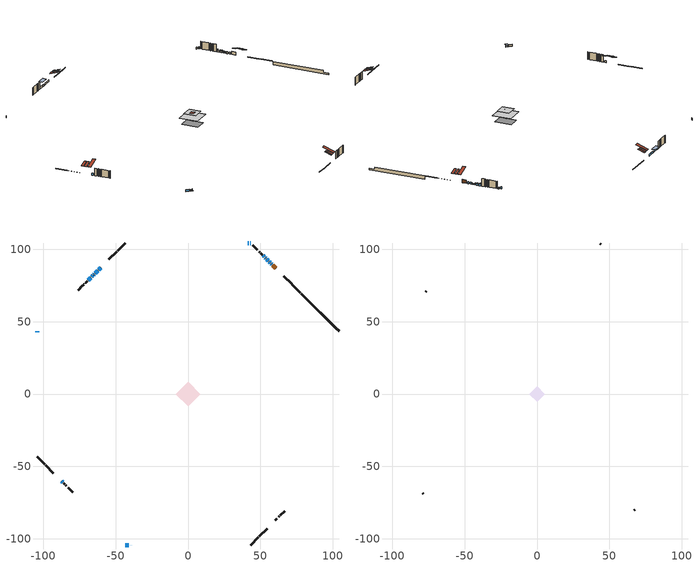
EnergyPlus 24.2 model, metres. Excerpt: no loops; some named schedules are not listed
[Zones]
conditioned space
 floor outside (Floor1 construction): -1.61,0 0,1.61 1.61,0 0,-1.61 z0.91
 floor adiabatic (AdiabaticFloorConstruction): -8.62,0 0,8.62 8.62,0 0,-8.62 z3.35
 floor foundation (Slab1 construction): -6.54,1.17 -1.17,6.54 6.54,-1.17 1.17,-6.54 z-1.25
 wall outside (RimJoist1 construction): 43.25,-104.42 48.62,-99.06 / -104.42,-43.25 -99.06,-48.62 / -43.25,104.42 -48.62,99.06 / 77.6,70.07 72.23,75.44 z0.91:1.21
 wall outside (RimJoist2 construction): 49.27,-98.4 54.64,-93.04 / -98.4,-49.27 -93.04,-54.64 / -49.27,98.4 -54.64,93.04 / 71.58,76.09 66.21,81.46 z0.91:1.21
 wall outside (AdiabaticWallConstruction 1): 60.57,87.1 58.51,89.17 z0.91:2.94
 wall outside (AdiabaticWallConstruction): -60.28,87.39 -61.85,85.82 / -62.51,85.16 -64.09,83.58 / -43.25,-104.42 -41.02,-104.42 / 57.85,89.82 57.46,90.21 / 43.25,104.42 42.95,104.42 / -65.72,81.95 -66.59,81.08 / -104.42,43.25 -104.42,42.64 / -87.39,-60.28 -86.75,-60.93 / 56.81,90.86 56.32,91.35 / -67.24,80.43 -68.94,78.73 / -39.02,-104.42 -38.98,-104.42 / 42.02,104.42 41.33,104.42 z0.91:2.13; -64.74,82.93 -65.07,82.6 z0.91:1.52; 55.67,92 54.59,93.08 z0.91:1.72; 53.93,93.74 53.28,94.39 / 52.63,95.04 51.87,95.8 z0.91:1.98; -40.1,-104.42 -39.94,-104.42 z0.9:1.17
 wall outside (Wall1 construction): 60.28,-87.39 61.27,-86.4 / -86.09,-61.58 -85.09,-62.58 / -69.6,78.07 -70.59,77.08 / 51.22,96.45 50.22,97.45 z0.91:5.79
 wall outside (Wall2 construction): 61.93,-85.74 62.14,-85.53 / -84.44,-63.23 -84.23,-63.44 / -71.25,76.42 -71.46,76.21 / 49.56,98.11 49.35,98.32 z0.91:5.79
 wall outside (Wall3 construction): 62.8,-84.87 63.01,-84.66 / -83.57,-64.1 -83.36,-64.31 / -72.12,75.55 -72.33,75.35 / 48.7,98.97 48.49,99.18 z0.91:5.79
 wall outside (Wall4 construction): 63.66,-84.01 66.74,-80.94 / -82.7,-64.97 -79.63,-68.04 / -72.98,74.69 -76.05,71.62 / 47.83,99.84 44.76,102.91 z0.91:5.79
 wall foundation (FoundationWall1 construction): 78.25,69.42,-1.25 78.25,69.42,0.91 101.8,45.87,0.91 101.8,45.87,-0.32 104.42,43.25,-0.32 104.42,43.25,-1.25
 window (WindowConstruction): -60.28,87.39 -61.85,85.82 z0.91:2.13
 window (WindowConstruction 6): -62.51,85.16 -64.09,83.58 z0.91:2.13
 window (WindowConstruction 7): -43.25,-104.42 -41.02,-104.42 z0.91:2.13
 window (WindowConstruction 8): 57.85,89.82 57.46,90.21 z0.91:2.13
 window (WindowConstruction 9): -64.74,82.93 -65.07,82.6 z0.91:1.52
 window (WindowConstruction 12): 43.25,104.42 42.95,104.42 z0.91:2.13
 window (WindowConstruction 13): -65.72,81.95 -66.59,81.08 z0.91:2.13
 window (WindowConstruction 14): -104.42,43.25 -104.42,42.64 z0.91:2.13
 window (WindowConstruction 15): -87.39,-60.28 -86.75,-60.92 z0.91:2.13
 window (WindowConstruction 16): 56.81,90.86 56.32,91.35 z0.91:2.13
 window (WindowConstruction 1): -67.24,80.43 -68.94,78.73 z0.91:2.13
 window (WindowConstruction 2): 55.67,92 54.59,93.08 z0.91:1.72
 window (WindowConstruction 3): 53.93,93.74 53.28,94.39 z0.91:1.98
 window (WindowConstruction 10): -40.09,-104.42 -39.94,-104.42 z0.91:1.16
 window (WindowConstruction 11): -39.01,-104.42 -38.98,-104.42 z0.91:2.13
 window (WindowConstruction 4): 42.02,104.42 41.33,104.42 z0.91:2.13
 window (WindowConstruction 5): 52.63,95.04 51.87,95.8 z0.91:1.98
 door (Door): 60.57,87.1 58.51,89.16 z0.91:2.94
 ceiling adiabatic (AdiabaticFloorConstruction): 0,-8.62 8.62,0 0,8.62 -8.62,0 z3.35
 roof outside (Roof1 construction): 56.1,-91.57,5.79 53.04,-88.52,7.23 52.24,-89.32,7.23 55.29,-92.38,5.79; -91.57,-56.1,5.79 -88.52,-53.04,7.23 -89.32,-52.24,7.23 -92.38,-55.29,5.79; -56.1,91.57,5.79 -53.04,88.52,7.23 -52.24,89.32,7.23 -55.29,92.38,5.79; 64.75,82.92,5.79 61.7,79.87,7.23 62.5,79.06,7.23 65.56,82.11,5.79
 roof outside (Roof2 construction): 57.56,-90.11,5.79 54.5,-87.06,7.23 53.7,-87.86,7.23 56.75,-90.92,5.79; -90.11,-57.56,5.79 -87.06,-54.5,7.23 -87.86,-53.7,7.23 -90.92,-56.75,5.79; -57.56,90.11,5.79 -54.5,87.06,7.23 -53.7,87.86,7.23 -56.75,90.92,5.79; 63.29,84.38,5.79 60.23,81.33,7.23 61.04,80.52,7.23 64.09,83.58,5.79
 roof outside (Roof5 construction): 0,1.4 -1.4,0 0,-1.4 1.4,0 z5.79
 roof outside (Roof6 construction): 0,1.74 -1.74,0 0,-1.74 1.74,0 z5.79
attic - vented
 floor to conditioned space (Floor2 construction Reversed): -5.47,0 0,5.47 5.47,0 0,-5.47 z5.79
 wall outside (Wall5 construction): 67.39,-80.28 67.59,-80.08 / -78.97,-68.7 -78.78,-68.89 / -76.71,70.96 -76.9,70.77 / 44.1,103.57 43.91,103.76 z0.91:5.79
 roof outside (Roof3 construction): 59.62,-88.05,5.79 54.29,-82.72,8.3 52.89,-84.12,8.3 58.22,-89.45,5.79; -88.05,-59.62,5.79 -82.72,-54.29,8.3 -84.12,-52.89,8.3 -89.45,-58.22,5.79; -59.62,88.05,5.79 -54.29,82.72,8.3 -52.89,84.12,8.3 -58.22,89.45,5.79; 61.23,86.44,5.79 55.9,81.11,8.3 57.3,79.71,8.3 62.63,85.04,5.79
shading: -66.85,80.82 -62.96,84.71 -64.69,86.44 -68.58,82.55 z4.04; 54.38,93.29 55.88,91.79 56.09,92 54.59,93.5 z2.02; 53.07,94.6 54.14,93.53 54.35,93.74 53.28,94.81 z2.28; -39.33,-104.42 -40.7,-104.42 -40.7,-106.86 -39.33,-106.86 z1.77; 51.44,96.23 53.06,94.61 53.27,94.82 51.65,96.44 z2.59
[Building]
Building 1: Terrain=Suburbs
[Site:Location]
Montreal Mirabel Intl AP_QC: Latitude {deg}=45.68; Longitude {deg}=-74.03; Time Zone {hr}=-5; Elevation {m}=82; Keep Site Location Information=Yes
[Site:GroundTemperature:Shallow]
0.642858, -1.75623, -1.94836, -0.80987, 3.76054, 8.30966, 12.2535, 14.7518, 14.9641, 12.9321, 9.08883, 4.67926
[Site:WaterMainsTemperature]
Calculation Method=Schedule; Temperature Schedule=mains temperature schedule
[Material] Roughness=Rough; Thermal Absorptance=0.9
Name | Thickness {m} | Conductivity {W/m-K} | Density {kg/m3} | Specific Heat {J/kg-K} | Solar Absorptance | Visible Absorptance
asphalt or fiberglass shingles | 0.00635 | 0.162714 | 1121.4 | 1465.45 | 0.4 | 0.4
ceiling stud and cavity | 0.1397 | 0.117536 | 65.682 | 1177.47 | 0.7 | 0.7
concrete 4.0 in. | 0.1016 | 1.803125 | 2242.8 | 837.4 | 0.7 | 0.7
concrete 8.0 in. | 0.2032 | 1.803125 | 2242.8 | 837.4 | 0.7 | 0.7
door material | 0.04445 | 0.188738 | 512.64 | 1214.23 | 0.7 | 0.7
exterior vertical ins | 0.0176085 | 0.029427 | 32.04 | 1214.23 | 0.7 | 0.7
floor covering | 0.0127 | 0.0433444 | 54.468 | 1339.84 | 0.6 | 0.6
floor rigid ins; wall rigid ins | 0.512978 | 0.029427 | 32.04 | 1214.23 | 0.7 | 0.7
floor stud and cavity | 0.1397 | 1.61265 | 92.3553 | 1139.71 | 0.7 | 0.7
floor stud and cavity 1 | 0.1397 | 1.75129 | 37.0049 | 1207.88 | 0.7 | 0.7
furniture material conditioned space 1 | 0.1524 | 0.115458 | 640.8 | 1214.23 | 0.6 | 0.6
gypsum board | 0.0127 | 0.160291 | 801 | 837.4 | 0.6 | 0.6
gypsum board 1 | 0.0127 | 0.160291 | 801 | 837.4 | 0.7 | 0.7
osb sheathing 0.5 in. | 0.0127 | 0.115458 | 512.64 | 1214.23 | 0.7 | 0.7
osb sheathing 0.75 in. | 0.01905 | 0.115458 | 512.64 | 1214.23 | 0.7 | 0.7
osb sheathing 2.0 in. | 0.0508 | 0.115458 | 512.64 | 1214.23 | 0.7 | 0.7
rim joist stud and cavity | 0.0508 | 0.177588 | 50.32683 | 1063.81 | 0.6 | 0.6
rim joist stud and cavity 1 | 0.0508 | 0.0284074 | 125.044 | 1163.47 | 0.6 | 0.6
roof stud and cavity | 0.2032 | 0.122664 | 78.34581 | 1123.46 | 0.7 | 0.7
roof stud and cavity 1 | 0.2032 | 0.178146 | 78.34581 | 1123.46 | 0.7 | 0.7
roof stud and cavity 2 | 0.2032 | 0.184954 | 78.34581 | 1123.46 | 0.7 | 0.7
roof stud and cavity 3 | 0.2032 | 0.157879 | 78.34581 | 1123.46 | 0.7 | 0.7
wall stud and cavity | 0.1397 | 0.160281 | 139.0536 | 1170.24 | 0.7 | 0.7
wall stud and cavity 1 | 0.1397 | 0.165635 | 139.0536 | 1170.24 | 0.7 | 0.7
wall stud and cavity 2 | 0.1397 | 0.117713 | 139.0536 | 1170.24 | 0.7 | 0.7
wall stud and cavity 3 | 0.1397 | 0.149414 | 139.0536 | 1170.24 | 0.7 | 0.7
wall stud and cavity 4 | 0.0889 | 6.9971 | 50.32683 | 1063.81 | 0.6 | 0.6
wall stud and cavity 5 | 0.0889 | 0.380278 | 52.3479 | 1209.89 | 0.7 | 0.7
wall stud and cavity 6 | 0.0889 | 0.391764 | 83.0341 | 1211.67 | 0.7 | 0.7
wood siding | 0.0254 | 0.102417 | 544.68 | 1172.36 | 0.91 | 0.91
wood siding 1 | 0.00254 | 0.102417 | 544.68 | 1172.36 | 0.91 | 0.91
wood siding 2; wood siding 3; wood siding 4 | 0.0254 | 0.102417 | 544.68 | 1172.36 | 0.7 | 0.7
[WindowMaterial:SimpleGlazingSystem]
Name | U-Factor {W/m2-K} | Solar Heat Gain Coefficient
WindowMaterial | 2.89237 | 0.64
WindowMaterial 1 | 2.918492 | 0.6
WindowMaterial 10 | 2.75156 | 0.4
WindowMaterial 11 | 2.76916 | 0.49
WindowMaterial 12 | 2.77541 | 0.53
WindowMaterial 13 | 6.24977 | 0.56
WindowMaterial 2 | 2.93325 | 0.58
WindowMaterial 3 | 2.94007 | 0.57
WindowMaterial 4 | 2.96164 | 0.54
WindowMaterial 5 | 2.93155 | 0.58
WindowMaterial 6 | 5.88865 | 0.78
WindowMaterial 7 | 5.20275 | 0.63
WindowMaterial 8 | 5.03525 | 0.62
WindowMaterial 9 | 3.653793 | 0.29
[Construction]
AdiabaticFloorConstruction: floor stud and cavity 1, floor rigid ins, osb sheathing 0.75 in., floor covering
AdiabaticWallConstruction: wood siding 3, wall rigid ins, wall stud and cavity 5, gypsum board
AdiabaticWallConstruction 1: wood siding 4, wall rigid ins, wall stud and cavity 5, gypsum board
Door: door material
Floor1 construction: floor stud and cavity, osb sheathing 0.75 in., floor covering
Floor2 construction Reversed: gypsum board, ceiling stud and cavity
FoundationWall1 construction: concrete 8.0 in., gypsum board 1
furniture construction conditioned space 1: furniture material conditioned space 1
PartitionWallConstruction: gypsum board, wall stud and cavity 6, gypsum board
RimJoist1 construction: wood siding 2, rim joist stud and cavity
RimJoist2 construction: wood siding 2, osb sheathing 2.0 in., rim joist stud and cavity 1
Roof1 construction: asphalt or fiberglass shingles, osb sheathing 0.75 in., roof stud and cavity, gypsum board
Roof2 construction: asphalt or fiberglass shingles, osb sheathing 0.75 in., roof stud and cavity 1, gypsum board
Roof3 construction: asphalt or fiberglass shingles
Roof5 construction: asphalt or fiberglass shingles, osb sheathing 0.75 in., roof stud and cavity 2, gypsum board
Roof6 construction: asphalt or fiberglass shingles, osb sheathing 0.75 in., roof stud and cavity 3, gypsum board
Slab1 construction: concrete 4.0 in.
Wall1 construction: wood siding, osb sheathing 0.5 in., wall stud and cavity, gypsum board
Wall2 construction: wood siding, osb sheathing 0.5 in., wall stud and cavity 1, gypsum board
Wall3 construction: wood siding, osb sheathing 0.5 in., wall stud and cavity 2, gypsum board
Wall4 construction: wood siding, osb sheathing 0.5 in., wall stud and cavity 3, gypsum board
Wall5 construction: wood siding 1, wall stud and cavity 4
WindowConstruction; WindowConstruction 6: WindowMaterial
WindowConstruction 1: WindowMaterial 1
WindowConstruction 10; WindowConstruction 11: WindowMaterial 9
WindowConstruction 12: WindowMaterial 10
WindowConstruction 13; WindowConstruction 14: WindowMaterial 11
WindowConstruction 15: WindowMaterial 12
WindowConstruction 16: WindowMaterial 13
WindowConstruction 2: WindowMaterial 2
WindowConstruction 3: WindowMaterial 3
WindowConstruction 4: WindowMaterial 4
WindowConstruction 5: WindowMaterial 5
WindowConstruction 7: WindowMaterial 6
WindowConstruction 8: WindowMaterial 7
WindowConstruction 9: WindowMaterial 8
[Zone] Multiplier=1; Part of Total Floor Area=Yes
Name | Volume {m3}
attic - vented | 24.4337
conditioned space | 590.2
[Space]
Name | Zone | Volume {m3}
attic - vented 1 | attic - vented | 24.4337
conditioned space 1 | conditioned space | 590.2
[ZoneInfiltration:EffectiveLeakageArea]
infil attic - vented 1: Zone or Space=attic - vented 1; Schedule=Always On Discrete; Effective Air Leakage Area {cm2}=2764.62; Stack Coefficient=0.000513858; Wind Coefficient=1.53159e-05
[ZoneMixing]
whole house fan mix: Zone or Space=attic - vented; Schedule=Always On Continuous; Design Flow Rate Calculation Method=Flow/Zone; Design Flow Rate {m3/s}=0; Source Zone or Space=conditioned space
[SurfaceProperty:ExposedFoundationPerimeter]
Slab1: Exposed Perimeter Calculation Method=TotalExposedPerimeter; Total Exposed Perimeter {m}=37.004
[InternalMass] Zone or ZoneList=conditioned space; Space or SpaceList=conditioned space 1
Name | Construction | Surface Area {m2}
furniture mass conditioned space 1 | furniture construction conditioned space 1 | 94.684
partition wall mass | PartitionWallConstruction | 236.71
[Lights]
interior lighting: Zone or ZoneList or Space or SpaceList=conditioned space 1; Schedule=interior lighting schedule; Design Level Calculation Method=LightingLevel; Lighting Level {W}=343.2; Return Air Fraction=0; Fraction Radiant=0.6; Fraction Visible=0.2; Fraction Replaceable=1
[People]
occupants: Zone or ZoneList or Space or SpaceList=conditioned space 1; Number of People Schedule=occupants schedule; Number of People Calculation Method=People; Number of People=3; Fraction Radiant=0.314171; Sensible Heat Fraction=0.56303; Activity Level Schedule=occupants activity schedule; Carbon Dioxide Generation Rate {m3/s-W}=0; Enable ASHRAE 55 Comfort Warnings=No; Mean Radiant Temperature Calculation Type=EnclosureAveraged
[ElectricEquipment] Zone or ZoneList or Space or SpaceList=conditioned space 1; Design Level Calculation Method=EquipmentLevel
Name | Schedule | Design Level {W} | Fraction Latent | Fraction Radiant | Fraction Lost
clothes dryer | clothes dryer schedule | 140.772 | 0.015 | 0.081 | 0.85
clothes washer | clothes washer schedule | 32.1985 | 0.03 | 0.162 | 0.7
cooking range | cooking range schedule | 215.147 | 0.08 | 0.432 | 0.2
dishwasher | dishwasher schedule | 66.8632 | 0.3 | 0.18 | 0.4
fridge | fridge schedule | 72.9452 | 0 | 0.6 | 0
mech vent bath fan 0 | mech vent bath fan 0 schedule | 50.2 | 0 | 0 | 1
mech vent bath fan 1 | mech vent bath fan 1 schedule | 50.2 | 0 | 0 | 1
mech vent house fan | mech vent house fan schedule | 19.9167 | 0 | 0 | 0.5
mech vent house fan cfis | mech vent house fan cfis schedule | 0 | 0 | 0 | 0
mech vent range fan 0 | mech vent range fan 0 schedule | 57 | 0 | 0 | 1
misc plug loads | misc plug loads schedule | 494.7 | 0.045 | 0.513 | 0.1
whole house fan | Always On Discrete | 0 | 0 | 0 | 1
[OtherEquipment] Zone or ZoneList or Space or SpaceList=conditioned space 1; Design Level Calculation Method=EquipmentLevel
Name | Fuel Type | Schedule | Design Level {W} | Fraction Latent | Fraction Radiant | Fraction Lost
clothes dryer 1 | Electricity | clothes dryer schedule | 0 | 0.015 | 0.081 | 0.85
cooking range 1 | Electricity | cooking range schedule | 0 | 0.08 | 0.432 | 0.2
general water use latent | None | general water use schedule | 62.594 | 1 | 0 | 0
general water use sensible | None | general water use schedule | -61.6891 | 0 | 0.6 | 0
mech vent house fan latent load | None | Always On Discrete | 0 | 1 | 0 | 0
mech vent house fan sensible load | None | Always On Discrete | 0 | 0 | 0 | 0
water heater energy adjustment1 | Electricity | Always On Discrete | 0.01 | 0 | 0 | 1
[ZoneInfiltration:DesignFlowRate] Zone or ZoneList or Space or SpaceList=conditioned space 1; Schedule=Always On Discrete; Design Flow Rate Calculation Method=Flow/Zone; Design Flow Rate {m3/s}=0
infil flow; natural vent flow; whole house fan flow
[Foundation:Kiva]
Foundation Kiva 1: Initial Indoor Air Temperature {C}=18; Wall Height Above Grade {m}=0.910011; Wall Depth Below Slab {m}=0.2032; Custom Block Material Name 1=exterior vertical ins; Custom Block Depth 1 {m}=2.16; Custom Block X Position 1 {m}=0.2159; Custom Block Z Position 1 {m}=0
[Foundation:Kiva:Settings]
Soil Conductivity {W/m-K}=0.849921; Soil Density {kg/m3}=1842.3; Soil Specific Heat {J/kg-K}=418.7; Ground Solar Absorptivity=0.9; Ground Thermal Absorptivity=0.9; Ground Surface Roughness {m}=0.03; Far-Field Width {m}=40; Deep-Ground Boundary Condition=ZeroFlux; Deep-Ground Depth {m}=40; Minimum Cell Dimension {m}=0.2; Maximum Cell Growth Coefficient=3; Simulation Timestep=Timestep
[Exterior:Lights]
exterior lighting: Schedule=exterior lighting schedule; Design Level {W}=75.6
[Schedule:Constant]
Name | Hourly Value
Always On Continuous; mech vent house fan schedule; mech vent house fan cfis schedule; Always On Discrete | 1
occupants activity schedule | 117.228
fridge schedule | 0
[Schedule:Week:Daily]
interior lighting schedule Week Rule - Jan1-Jan27: interior lighting schedule day, interior lighting schedule day, interior lighting schedule day, interior lighting schedule day, interior lighting schedule day, interior lighting schedule day, interior lighting schedule day, interior lighting schedule default day, interior lighting schedule default day, interior lighting schedule default day, interior lighting schedule default day, interior lighting schedule default day
interior lighting schedule Week Rule - Jan28-Feb3: interior lighting schedule day, interior lighting schedule day, interior lighting schedule day, interior lighting schedule day, interior lighting schedule day 1, interior lighting schedule day 1, interior lighting schedule day 1, interior lighting schedule default day, interior lighting schedule default day, interior lighting schedule default day, interior lighting schedule default day, interior lighting schedule default day
interior lighting schedule Week Rule - Feb4-Feb24: interior lighting schedule day 1, interior lighting schedule day 1, interior lighting schedule day 1, interior lighting schedule day 1, interior lighting schedule day 1, interior lighting schedule day 1, interior lighting schedule day 1, interior lighting schedule default day, interior lighting schedule default day, interior lighting schedule default day, interior lighting schedule default day, interior lighting schedule default day
interior lighting schedule Week Rule - Feb25-Mar3: interior lighting schedule day 1, interior lighting schedule day 1, interior lighting schedule day 1, interior lighting schedule day 1, interior lighting schedule day 2, interior lighting schedule day 2, interior lighting schedule day 2, interior lighting schedule default day, interior lighting schedule default day, interior lighting schedule default day, interior lighting schedule default day, interior lighting schedule default day
interior lighting schedule Week Rule - Mar4-Mar31: interior lighting schedule day 2, interior lighting schedule day 2, interior lighting schedule day 2, interior lighting schedule day 2, interior lighting schedule day 2, interior lighting schedule day 2, interior lighting schedule day 2, interior lighting schedule default day, interior lighting schedule default day, interior lighting schedule default day, interior lighting schedule default day, interior lighting schedule default day
interior lighting schedule Week Rule - Apr1-Apr28: interior lighting schedule day 3, interior lighting schedule day 3, interior lighting schedule day 3, interior lighting schedule day 3, interior lighting schedule day 3, interior lighting schedule day 3, interior lighting schedule day 3, interior lighting schedule default day, interior lighting schedule default day, interior lighting schedule default day, interior lighting schedule default day, interior lighting schedule default day
interior lighting schedule Week Rule - Apr29-May5: interior lighting schedule day 3, interior lighting schedule day 3, interior lighting schedule day 4, interior lighting schedule day 4, interior lighting schedule day 4, interior lighting schedule day 4, interior lighting schedule day 4, interior lighting schedule default day, interior lighting schedule default day, interior lighting schedule default day, interior lighting schedule default day, interior lighting schedule default day
interior lighting schedule Week Rule - May6-May26: interior lighting schedule day 4, interior lighting schedule day 4, interior lighting schedule day 4, interior lighting schedule day 4, interior lighting schedule day 4, interior lighting schedule day 4, interior lighting schedule day 4, interior lighting schedule default day, interior lighting schedule default day, interior lighting schedule default day, interior lighting schedule default day, interior lighting schedule default day
interior lighting schedule Week Rule - May27-Jun2: interior lighting schedule day 4, interior lighting schedule day 4, interior lighting schedule day 4, interior lighting schedule day 4, interior lighting schedule day 4, interior lighting schedule day 5, interior lighting schedule day 5, interior lighting schedule default day, interior lighting schedule default day, interior lighting schedule default day, interior lighting schedule default day, interior lighting schedule default day
interior lighting schedule Week Rule - Jun3-Jun30: interior lighting schedule day 5, interior lighting schedule day 5, interior lighting schedule day 5, interior lighting schedule day 5, interior lighting schedule day 5, interior lighting schedule day 5, interior lighting schedule day 5, interior lighting schedule default day, interior lighting schedule default day, interior lighting schedule default day, interior lighting schedule default day, interior lighting schedule default day
interior lighting schedule Week Rule - Jul1-Jul28: interior lighting schedule day 6, interior lighting schedule day 6, interior lighting schedule day 6, interior lighting schedule day 6, interior lighting schedule day 6, interior lighting schedule day 6, interior lighting schedule day 6, interior lighting schedule default day, interior lighting schedule default day, interior lighting schedule default day, interior lighting schedule default day, interior lighting schedule default day
interior lighting schedule Week Rule - Jul29-Aug4: interior lighting schedule day 6, interior lighting schedule day 6, interior lighting schedule day 6, interior lighting schedule day 7, interior lighting schedule day 7, interior lighting schedule day 7, interior lighting schedule day 7, interior lighting schedule default day, interior lighting schedule default day, interior lighting schedule default day, interior lighting schedule default day, interior lighting schedule default day
interior lighting schedule Week Rule - Aug5-Aug25: interior lighting schedule day 7, interior lighting schedule day 7, interior lighting schedule day 7, interior lighting schedule day 7, interior lighting schedule day 7, interior lighting schedule day 7, interior lighting schedule day 7, interior lighting schedule default day, interior lighting schedule default day, interior lighting schedule default day, interior lighting schedule default day, interior lighting schedule default day
interior lighting schedule Week Rule - Aug26-Sep1: interior lighting schedule day 7, interior lighting schedule day 7, interior lighting schedule day 7, interior lighting schedule day 7, interior lighting schedule day 7, interior lighting schedule day 7, interior lighting schedule day 8, interior lighting schedule default day, interior lighting schedule default day, interior lighting schedule default day, interior lighting schedule default day, interior lighting schedule default day
interior lighting schedule Week Rule - Sep2-Sep29: interior lighting schedule day 8, interior lighting schedule day 8, interior lighting schedule day 8, interior lighting schedule day 8, interior lighting schedule day 8, interior lighting schedule day 8, interior lighting schedule day 8, interior lighting schedule default day, interior lighting schedule default day, interior lighting schedule default day, interior lighting schedule default day, interior lighting schedule default day
interior lighting schedule Week Rule - Sep30-Oct6: interior lighting schedule day 8, interior lighting schedule day 9, interior lighting schedule day 9, interior lighting schedule day 9, interior lighting schedule day 9, interior lighting schedule day 9, interior lighting schedule day 9, interior lighting schedule default day, interior lighting schedule default day, interior lighting schedule default day, interior lighting schedule default day, interior lighting schedule default day
interior lighting schedule Week Rule - Oct7-Oct27: interior lighting schedule day 9, interior lighting schedule day 9, interior lighting schedule day 9, interior lighting schedule day 9, interior lighting schedule day 9, interior lighting schedule day 9, interior lighting schedule day 9, interior lighting schedule default day, interior lighting schedule default day, interior lighting schedule default day, interior lighting schedule default day, interior lighting schedule default day
interior lighting schedule Week Rule - Oct28-Nov3: interior lighting schedule day 9, interior lighting schedule day 9, interior lighting schedule day 9, interior lighting schedule day 9, interior lighting schedule day 10, interior lighting schedule day 10, interior lighting schedule day 10, interior lighting schedule default day, interior lighting schedule default day, interior lighting schedule default day, interior lighting schedule default day, interior lighting schedule default day
interior lighting schedule Week Rule - Nov4-Nov24: interior lighting schedule day 10, interior lighting schedule day 10, interior lighting schedule day 10, interior lighting schedule day 10, interior lighting schedule day 10, interior lighting schedule day 10, interior lighting schedule day 10, interior lighting schedule default day, interior lighting schedule default day, interior lighting schedule default day, interior lighting schedule default day, interior lighting schedule default day
interior lighting schedule Week Rule - Nov25-Dec1: interior lighting schedule day 10, interior lighting schedule day 10, interior lighting schedule day 10, interior lighting schedule day 10, interior lighting schedule day 10, interior lighting schedule day 10, interior lighting schedule day 11, interior lighting schedule default day, interior lighting schedule default day, interior lighting schedule default day, interior lighting schedule default day, interior lighting schedule default day
interior lighting schedule Week Rule - Dec2-Dec31: interior lighting schedule day 11, interior lighting schedule day 11, interior lighting schedule day 11, interior lighting schedule day 11, interior lighting schedule day 11, interior lighting schedule day 11, interior lighting schedule day 11, interior lighting schedule default day, interior lighting schedule default day, interior lighting schedule default day, interior lighting schedule default day, interior lighting schedule default day
occupants schedule Week Rule - Jan1-Dec31: occupants schedule day, occupants schedule day, occupants schedule day, occupants schedule day, occupants schedule day, occupants schedule day, occupants schedule day, occupants schedule default day, occupants schedule default day, occupants schedule default day, occupants schedule default day, occupants schedule default day
clothes dryer schedule Week Rule - Jan1-Dec31: clothes dryer schedule day, clothes dryer schedule day, clothes dryer schedule day, clothes dryer schedule day, clothes dryer schedule day, clothes dryer schedule day, clothes dryer schedule day, clothes dryer schedule default day, clothes dryer schedule default day, clothes dryer schedule default day, clothes dryer schedule default day, clothes dryer schedule default day
clothes washer schedule Week Rule - Jan1-Dec31: clothes washer schedule day, clothes washer schedule day, clothes washer schedule day, clothes washer schedule day, clothes washer schedule day, clothes washer schedule day, clothes washer schedule day, clothes washer schedule default day, clothes washer schedule default day, clothes washer schedule default day, clothes washer schedule default day, clothes washer schedule default day
cooking range schedule Week Rule - Jan1-Dec31: cooking range schedule day, cooking range schedule day, cooking range schedule day, cooking range schedule day, cooking range schedule day, cooking range schedule day, cooking range schedule day, cooking range schedule default day, cooking range schedule default day, cooking range schedule default day, cooking range schedule default day, cooking range schedule default day
dishwasher schedule Week Rule - Jan1-Dec31: dishwasher schedule day, dishwasher schedule day, dishwasher schedule day, dishwasher schedule day, dishwasher schedule day, dishwasher schedule day, dishwasher schedule day, dishwasher schedule default day, dishwasher schedule default day, dishwasher schedule default day, dishwasher schedule default day, dishwasher schedule default day
mech vent bath fan 0 schedule Week Rule - Jan1-Dec31: mech vent bath fan 0 schedule day, mech vent bath fan 0 schedule day, mech vent bath fan 0 schedule day, mech vent bath fan 0 schedule day, mech vent bath fan 0 schedule day, mech vent bath fan 0 schedule day, mech vent bath fan 0 schedule day, mech vent bath fan 0 schedule default day, mech vent bath fan 0 schedule default day, mech vent bath fan 0 schedule default day, mech vent bath fan 0 schedule default day, mech vent bath fan 0 schedule default day
mech vent bath fan 1 schedule Week Rule - Jan1-Dec31: mech vent bath fan 1 schedule day, mech vent bath fan 1 schedule day, mech vent bath fan 1 schedule day, mech vent bath fan 1 schedule day, mech vent bath fan 1 schedule day, mech vent bath fan 1 schedule day, mech vent bath fan 1 schedule day, mech vent bath fan 1 schedule default day, mech vent bath fan 1 schedule default day, mech vent bath fan 1 schedule default day, mech vent bath fan 1 schedule default day, mech vent bath fan 1 schedule default day
mech vent range fan 0 schedule Week Rule - Jan1-Dec31: mech vent range fan 0 schedule day, mech vent range fan 0 schedule day, mech vent range fan 0 schedule day, mech vent range fan 0 schedule day, mech vent range fan 0 schedule day, mech vent range fan 0 schedule day, mech vent range fan 0 schedule day, mech vent range fan 0 schedule default day, mech vent range fan 0 schedule default day, mech vent range fan 0 schedule default day, mech vent range fan 0 schedule default day, mech vent range fan 0 schedule default day
misc plug loads schedule Week Rule - Jan1-Dec31: misc plug loads schedule day, misc plug loads schedule day, misc plug loads schedule day, misc plug loads schedule day, misc plug loads schedule day, misc plug loads schedule day, misc plug loads schedule day, misc plug loads schedule default day, misc plug loads schedule default day, misc plug loads schedule default day, misc plug loads schedule default day, misc plug loads schedule default day
general water use schedule Week Rule - Jan1-Dec31: general water use schedule day, general water use schedule day, general water use schedule day, general water use schedule day, general water use schedule day, general water use schedule day, general water use schedule day, general water use schedule default day, general water use schedule default day, general water use schedule default day, general water use schedule default day, general water use schedule default day
exterior lighting schedule Week Rule - Jan1-Jan27: exterior lighting schedule day, exterior lighting schedule day, exterior lighting schedule day, exterior lighting schedule day, exterior lighting schedule day, exterior lighting schedule day, exterior lighting schedule day, exterior lighting schedule default day, exterior lighting schedule default day, exterior lighting schedule default day, exterior lighting schedule default day, exterior lighting schedule default day
exterior lighting schedule Week Rule - Jan28-Feb3: exterior lighting schedule day, exterior lighting schedule day, exterior lighting schedule day, exterior lighting schedule day, exterior lighting schedule day 1, exterior lighting schedule day 1, exterior lighting schedule day 1, exterior lighting schedule default day, exterior lighting schedule default day, exterior lighting schedule default day, exterior lighting schedule default day, exterior lighting schedule default day
exterior lighting schedule Week Rule - Feb4-Feb24: exterior lighting schedule day 1, exterior lighting schedule day 1, exterior lighting schedule day 1, exterior lighting schedule day 1, exterior lighting schedule day 1, exterior lighting schedule day 1, exterior lighting schedule day 1, exterior lighting schedule default day, exterior lighting schedule default day, exterior lighting schedule default day, exterior lighting schedule default day, exterior lighting schedule default day
exterior lighting schedule Week Rule - Feb25-Mar3: exterior lighting schedule day 1, exterior lighting schedule day 1, exterior lighting schedule day 1, exterior lighting schedule day 1, exterior lighting schedule day 2, exterior lighting schedule day 2, exterior lighting schedule day 2, exterior lighting schedule default day, exterior lighting schedule default day, exterior lighting schedule default day, exterior lighting schedule default day, exterior lighting schedule default day
exterior lighting schedule Week Rule - Mar4-Mar31: exterior lighting schedule day 2, exterior lighting schedule day 2, exterior lighting schedule day 2, exterior lighting schedule day 2, exterior lighting schedule day 2, exterior lighting schedule day 2, exterior lighting schedule day 2, exterior lighting schedule default day, exterior lighting schedule default day, exterior lighting schedule default day, exterior lighting schedule default day, exterior lighting schedule default day
exterior lighting schedule Week Rule - Apr1-Apr28: exterior lighting schedule day 3, exterior lighting schedule day 3, exterior lighting schedule day 3, exterior lighting schedule day 3, exterior lighting schedule day 3, exterior lighting schedule day 3, exterior lighting schedule day 3, exterior lighting schedule default day, exterior lighting schedule default day, exterior lighting schedule default day, exterior lighting schedule default day, exterior lighting schedule default day
exterior lighting schedule Week Rule - Apr29-May5: exterior lighting schedule day 3, exterior lighting schedule day 3, exterior lighting schedule day 4, exterior lighting schedule day 4, exterior lighting schedule day 4, exterior lighting schedule day 4, exterior lighting schedule day 4, exterior lighting schedule default day, exterior lighting schedule default day, exterior lighting schedule default day, exterior lighting schedule default day, exterior lighting schedule default day
exterior lighting schedule Week Rule - May6-May26: exterior lighting schedule day 4, exterior lighting schedule day 4, exterior lighting schedule day 4, exterior lighting schedule day 4, exterior lighting schedule day 4, exterior lighting schedule day 4, exterior lighting schedule day 4, exterior lighting schedule default day, exterior lighting schedule default day, exterior lighting schedule default day, exterior lighting schedule default day, exterior lighting schedule default day
[Schedule:Year]
interior lighting schedule: interior lighting schedule Week Rule - Jan1-Jan27, 1, 1, 1, 27, interior lighting schedule Week Rule - Jan28-Feb3, 1, 28, 2, 3, interior lighting schedule Week Rule - Feb4-Feb24, 2, 4, 2, 24, interior lighting schedule Week Rule - Feb25-Mar3, 2, 25, 3, 3, interior lighting schedule Week Rule - Mar4-Mar31, 3, 4, 3, 31, interior lighting schedule Week Rule - Apr1-Apr28, 4, 1, 4, 28, interior lighting schedule Week Rule - Apr29-May5, 4, 29, 5, 5, interior lighting schedule Week Rule - May6-May26, 5, 6, 5, 26, interior lighting schedule Week Rule - May27-Jun2, 5, 27, 6, 2, interior lighting schedule Week Rule - Jun3-Jun30, 6, 3, 6, 30, interior lighting schedule Week Rule - Jul1-Jul28, 7, 1, 7, 28, interior lighting schedule Week Rule - Jul29-Aug4, 7, 29, 8, 4, interior lighting schedule Week Rule - Aug5-Aug25, 8, 5, 8, 25, interior lighting schedule Week Rule - Aug26-Sep1, 8, 26, 9, 1, interior lighting schedule Week Rule - Sep2-Sep29, 9, 2, 9, 29, interior lighting schedule Week Rule - Sep30-Oct6, 9, 30, 10, 6, interior lighting schedule Week Rule - Oct7-Oct27, 10, 7, 10, 27, interior lighting schedule Week Rule - Oct28-Nov3, 10, 28, 11, 3, interior lighting schedule Week Rule - Nov4-Nov24, 11, 4, 11, 24, interior lighting schedule Week Rule - Nov25-Dec1, 11, 25, 12, 1, interior lighting schedule Week Rule - Dec2-Dec31, 12, 2, 12, 31
occupants schedule: occupants schedule Week Rule - Jan1-Dec31, 1, 1, 12, 31
clothes dryer schedule: clothes dryer schedule Week Rule - Jan1-Dec31, 1, 1, 12, 31
clothes washer schedule: clothes washer schedule Week Rule - Jan1-Dec31, 1, 1, 12, 31
cooking range schedule: cooking range schedule Week Rule - Jan1-Dec31, 1, 1, 12, 31
dishwasher schedule: dishwasher schedule Week Rule - Jan1-Dec31, 1, 1, 12, 31
mech vent bath fan 0 schedule: mech vent bath fan 0 schedule Week Rule - Jan1-Dec31, 1, 1, 12, 31
mech vent bath fan 1 schedule: mech vent bath fan 1 schedule Week Rule - Jan1-Dec31, 1, 1, 12, 31
mech vent range fan 0 schedule: mech vent range fan 0 schedule Week Rule - Jan1-Dec31, 1, 1, 12, 31
misc plug loads schedule: misc plug loads schedule Week Rule - Jan1-Dec31, 1, 1, 12, 31
general water use schedule: general water use schedule Week Rule - Jan1-Dec31, 1, 1, 12, 31
exterior lighting schedule: exterior lighting schedule Week Rule - Jan1-Jan27, 1, 1, 1, 27, exterior lighting schedule Week Rule - Jan28-Feb3, 1, 28, 2, 3, exterior lighting schedule Week Rule - Feb4-Feb24, 2, 4, 2, 24, exterior lighting schedule Week Rule - Feb25-Mar3, 2, 25, 3, 3, exterior lighting schedule Week Rule - Mar4-Mar31, 3, 4, 3, 31, exterior lighting schedule Week Rule - Apr1-Apr28, 4, 1, 4, 28, exterior lighting schedule Week Rule - Apr29-May5, 4, 29, 5, 5, exterior lighting schedule Week Rule - May6-May26, 5, 6, 5, 26, exterior lighting schedule Week Rule - May27-Jun2, 5, 27, 6, 2, exterior lighting schedule Week Rule - Jun3-Jun30, 6, 3, 6, 30, exterior lighting schedule Week Rule - Jul1-Jul28, 7, 1, 7, 28, exterior lighting schedule Week Rule - Jul29-Aug4, 7, 29, 8, 4, exterior lighting schedule Week Rule - Aug5-Aug25, 8, 5, 8, 25, exterior lighting schedule Week Rule - Aug26-Sep1, 8, 26, 9, 1, exterior lighting schedule Week Rule - Sep2-Sep29, 9, 2, 9, 29, exterior lighting schedule Week Rule - Sep30-Oct6, 9, 30, 10, 6, exterior lighting schedule Week Rule - Oct7-Oct27, 10, 7, 10, 27, exterior lighting schedule Week Rule - Oct28-Nov3, 10, 28, 11, 3, exterior lighting schedule Week Rule - Nov4-Nov24, 11, 4, 11, 24, exterior lighting schedule Week Rule - Nov25-Dec1, 11, 25, 12, 1, exterior lighting schedule Week Rule - Dec2-Dec31, 12, 2, 12, 31
[Schedule:Compact]
mains temperature schedule: Through: 01/01, For: AllDays, Until: 24:00, 5.61444, Through: 01/02, For: AllDays, Until: 24:00, 5.535, Through: 01/03, For: AllDays, Until: 24:00, 5.45667, Through: 01/04, For: AllDays, Until: 24:00, 5.37944, Through: 01/05, For: AllDays, Until: 24:00, 5.30333, Through: 01/06, For: AllDays, Until: 24:00, 5.22889, Through: 01/07, For: AllDays, Until: 24:00, 5.15611, Through: 01/08, For: AllDays, Until: 24:00, 5.08389, Through: 01/09, For: AllDays, Until: 24:00, 5.01333, Through: 01/10, For: AllDays, Until: 24:00, 4.94444, Through: 01/11, For: AllDays, Until: 24:00, 4.87667, Through: 01/12, For: AllDays, Until: 24:00, 4.81056, Through: 01/13, For: AllDays, Until: 24:00, 4.74556, Through: 01/14, For: AllDays, Until: 24:00, 4.68222, Through: 01/15, For: AllDays, Until: 24:00, 4.62056, Through: 01/16, For: AllDays, Until: 24:00, 4.56, Through: 01/17, For: AllDays, Until: 24:00, 4.50111, Through: 01/18, For: AllDays, Until: 24:00, 4.44389, Through: 01/19, For: AllDays, Until: 24:00, 4.38778, Through: 01/20, For: AllDays, Until: 24:00, 4.33389, Through: 01/21, For: AllDays, Until: 24:00, 4.28111, Through: 01/22, For: AllDays, Until: 24:00, 4.23, Through: 01/23, For: AllDays, Until: 24:00, 4.18056, Through: 01/24, For: AllDays, Until: 24:00, 4.13278, Through: 01/25, For: AllDays, Until: 24:00, 4.08667, Through: 01/26, For: AllDays, Until: 24:00, 4.04222, Through: 01/27, For: AllDays, Until: 24:00, 3.99944, Through: 01/28, For: AllDays, Until: 24:00, 3.95833, Through: 01/29, For: AllDays, Until: 24:00, 3.91889, Through: 01/30, For: AllDays, Until: 24:00, 3.88111, Through: 01/31, For: AllDays, Until: 24:00, 3.845, Through: 02/01, For: AllDays, Until: 24:00, 3.81056, Through: 02/02, For: AllDays, Until: 24:00, 3.77778, Through: 02/03, For: AllDays, Until: 24:00, 3.74722, Through: 02/04, For: AllDays, Until: 24:00, 3.71833, Through: 02/05, For: AllDays, Until: 24:00, 3.69056, Through: 02/06, For: AllDays, Until: 24:00, 3.66556, Through: 02/07, For: AllDays, Until: 24:00, 3.64167, Through: 02/08, For: AllDays, Until: 24:00, 3.61944, Through: 02/09, For: AllDays, Until: 24:00, 3.59944, Through: 02/10, For: AllDays, Until: 24:00, 3.58111, Through: 02/11, For: AllDays, Until: 24:00, 3.56444, Through: 02/12, For: AllDays, Until: 24:00, 3.55, Through: 02/13, For: AllDays, Until: 24:00, 3.53667, Through: 02/14, For: AllDays, Until: 24:00, 3.52556, Through: 02/15, For: AllDays, Until: 24:00, 3.51667, Through: 02/16, For: AllDays, Until: 24:00, 3.50889, Through: 02/17, For: AllDays, Until: 24:00, 3.50333, Through: 02/18, For: AllDays, Until: 24:00, 3.49944, Through: 02/19, For: AllDays, Until: 24:00, 3.49778, Through: 02/20, For: AllDays, Until: 24:00, 3.49778, Through: 02/21, For: AllDays, Until: 24:00, 3.49944, Through: 02/22, For: AllDays, Until: 24:00, 3.50278, Through: 02/23, For: AllDays, Until: 24:00, 3.50833, Through: 02/24, For: AllDays, Until: 24:00, 3.515, Through: 02/25, For: AllDays, Until: 24:00, 3.52444, Through: 02/26, For: AllDays, Until: 24:00, 3.535, Through: 02/27, For: AllDays, Until: 24:00, 3.54778, Through: 02/28, For: AllDays, Until: 24:00, 3.56222, Through: 03/01, For: AllDays, Until: 24:00, 3.57833, Through: 03/02, For: AllDays, Until: 24:00, 3.59667, Through: 03/03, For: AllDays, Until: 24:00, 3.61667, Through: 03/04, For: AllDays, Until: 24:00, 3.63833, Through: 03/05, For: AllDays, Until: 24:00, 3.66167, Through: 03/06, For: AllDays, Until: 24:00, 3.68667, Through: 03/07, For: AllDays, Until: 24:00, 3.71389, Through: 03/08, For: AllDays, Until: 24:00, 3.74278, Through: 03/09, For: AllDays, Until: 24:00, 3.77333, Through: 03/10, For: AllDays, Until: 24:00, 3.80556, Through: 03/11, For: AllDays, Until: 24:00, 3.83944, Through: 03/12, For: AllDays, Until: 24:00, 3.87556, Through: 03/13, For: AllDays, Until: 24:00, 3.91278, Through: 03/14, For: AllDays, Until: 24:00, 3.95222, Through: 03/15, For: AllDays, Until: 24:00, 3.99278, Through: 03/16, For: AllDays, Until: 24:00, 4.03556, Through: 03/17, For: AllDays, Until: 24:00, 4.08, Through: 03/18, For: AllDays, Until: 24:00, 4.12556, Through: 03/19, For: AllDays, Until: 24:00, 4.17333, Through: 03/20, For: AllDays, Until: 24:00, 4.22278, Through: 03/21, For: AllDays, Until: 24:00, 4.27333, Through: 03/22, For: AllDays, Until: 24:00, 4.32556, Through: 03/23, For: AllDays, Until: 24:00, 4.38, Through: 03/24, For: AllDays, Until: 24:00, 4.43556, Through: 03/25, For: AllDays, Until: 24:00, 4.49222, Through: 03/26, For: AllDays, Until: 24:00, 4.55111, Through: 03/27, For: AllDays, Until: 24:00, 4.61111, Through: 03/28, For: AllDays, Until: 24:00, 4.67278, Through: 03/29, For: AllDays, Until: 24:00, 4.73611, Through: 03/30, For: AllDays, Until: 24:00, 4.80056, Through: 03/31, For: AllDays, Until: 24:00, 4.86667, Through: 04/01, For: AllDays, Until: 24:00, 4.93444, Through: 04/02, For: AllDays, Until: 24:00, 5.00333, Through: 04/03, For: AllDays, Until: 24:00, 5.07333, Through: 04/04, For: AllDays, Until: 24:00, 5.145, Through: 04/05, For: AllDays, Until: 24:00, 5.21833, Through: 04/06, For: AllDays, Until: 24:00, 5.29222, Through: 04/07, For: AllDays, Until: 24:00, 5.36778, Through: 04/08, For: AllDays, Until: 24:00, 5.445, Through: 04/09, For: AllDays, Until: 24:00, 5.52333, Through: 04/10, For: AllDays, Until: 24:00, 5.60222, Through: 04/11, For: AllDays, Until: 24:00, 5.68278, Through: 04/12, For: AllDays, Until: 24:00, 5.765, Through: 04/13, For: AllDays, Until: 24:00, 5.84778, Through: 04/14, For: AllDays, Until: 24:00, 5.93167, Through: 04/15, For: AllDays, Until: 24:00, 6.01722, Through: 04/16, For: AllDays, Until: 24:00, 6.10333, Through: 04/17, For: AllDays, Until: 24:00, 6.19056, Through: 04/18, For: AllDays, Until: 24:00, 6.27889, Through: 04/19, For: AllDays, Until: 24:00, 6.36833, Through: 04/20, For: AllDays, Until: 24:00, 6.45833, Through: 04/21, For: AllDays, Until: 24:00, 6.55, Through: 04/22, For: AllDays, Until: 24:00, 6.64222, Through: 04/23, For: AllDays, Until: 24:00, 6.735, Through: 04/24, For: AllDays, Until: 24:00, 6.82944, Through: 04/25, For: AllDays, Until: 24:00, 6.92389, Through: 04/26, For: AllDays, Until: 24:00, 7.01944, Through: 04/27, For: AllDays, Until: 24:00, 7.11611, Through: 04/28, For: AllDays, Until: 24:00, 7.21333, Through: 04/29, For: AllDays, Until: 24:00, 7.31111, Through: 04/30, For: AllDays, Until: 24:00, 7.41, Through: 05/01, For: AllDays, Until: 24:00, 7.50944, Through: 05/02, For: AllDays, Until: 24:00, 7.60889, Through: 05/03, For: AllDays, Until: 24:00, 7.71, Through: 05/04, For: AllDays, Until: 24:00, 7.81111, Through: 05/05, For: AllDays, Until: 24:00, 7.91278, Through: 05/06, For: AllDays, Until: 24:00, 8.015, Through: 05/07, For: AllDays, Until: 24:00, 8.11778, Through: 05/08, For: AllDays, Until: 24:00, 8.22056, Through: 05/09, For: AllDays, Until: 24:00, 8.32444, Through: 05/10, For: AllDays, Until: 24:00, 8.42833, Through: 05/11, For: AllDays, Until: 24:00, 8.53278, Through: 05/12, For: AllDays, Until: 24:00, 8.63722, Through: 05/13, For: AllDays, Until: 24:00, 8.74222, Through: 05/14, For: AllDays, Until: 24:00, 8.84778, Through: 05/15, For: AllDays, Until: 24:00, 8.95333, Through: 05/16, For: AllDays, Until: 24:00, 9.05889, Through: 05/17, For: AllDays, Until: 24:00, 9.165, Through: 05/18, For: AllDays, Until: 24:00, 9.27111, Through: 05/19, For: AllDays, Until: 24:00, 9.37722, Through: 05/20, For: AllDays, Until: 24:00, 9.48389, Through: 05/21, For: AllDays, Until: 24:00, 9.59, Through: 05/22, For: AllDays, Until: 24:00, 9.69667, Through: 05/23, For: AllDays, Until: 24:00, 9.80278, Through: 05/24, For: AllDays, Until: 24:00, 9.90944, Through: 05/25, For: AllDays, Until: 24:00, 10.0156, Through: 05/26, For: AllDays, Until: 24:00, 10.1217, Through: 05/27, For: AllDays, Until: 24:00, 10.2278, Through: 05/28, For: AllDays, Until: 24:00, 10.3339, Through: 05/29, For: AllDays, Until: 24:00, 10.4394, Through: 05/30, For: AllDays, Until: 24:00, 10.545, Through: 05/31, For: AllDays, Until: 24:00, 10.65, Through: 06/01, For: AllDays, Until: 24:00, 10.755, Through: 06/02, For: AllDays, Until: 24:00, 10.86, Through: 06/03, For: AllDays, Until: 24:00, 10.9639, Through: 06/04, For: AllDays, Until: 24:00, 11.0678, Through: 06/05, For: AllDays, Until: 24:00, 11.1717, Through: 06/06, For: AllDays, Until: 24:00, 11.2744, Through: 06/07, For: AllDays, Until: 24:00, 11.3772, Through: 06/08, For: AllDays, Until: 24:00, 11.4789, Through: 06/09, For: AllDays, Until: 24:00, 11.5806, Through: 06/10, For: AllDays, Until: 24:00, 11.6817, Through: 06/11, For: AllDays, Until: 24:00, 11.7822, Through: 06/12, For: AllDays, Until: 24:00, 11.8817, Through: 06/13, For: AllDays, Until: 24:00, 11.9811, Through: 06/14, For: AllDays, Until: 24:00, 12.0794, Through: 06/15, For: AllDays, Until: 24:00, 12.1772, Through: 06/16, For: AllDays, Until: 24:00, 12.2739, Through: 06/17, For: AllDays, Until: 24:00, 12.37, Through: 06/18, For: AllDays, Until: 24:00, 12.4656, Through: 06/19, For: AllDays, Until: 24:00, 12.56, Through: 06/20, For: AllDays, Until: 24:00, 12.6539, Through: 06/21, For: AllDays, Until: 24:00, 12.7467, Through: 06/22, For: AllDays, Until: 24:00, 12.8389, Through: 06/23, For: AllDays, Until: 24:00, 12.93, Through: 06/24, For: AllDays, Until: 24:00, 13.02, Through: 06/25, For: AllDays, Until: 24:00, 13.1089, Through: 06/26, For: AllDays, Until: 24:00, 13.1972, Through: 06/27, For: AllDays, Until: 24:00, 13.2839, Through: 06/28, For: AllDays, Until: 24:00, 13.37, Through: 06/29, For: AllDays, Until: 24:00, 13.455, Through: 06/30, For: AllDays, Until: 24:00, 13.5383, Through: 07/01, For: AllDays, Until: 24:00, 13.6211, Through: 07/02, For: AllDays, Until: 24:00, 13.7028, Through: 07/03, For: AllDays, Until: 24:00, 13.7828, Through: 07/04, For: AllDays, Until: 24:00, 13.8617, Through: 07/05, For: AllDays, Until: 24:00, 13.9394, Through: 07/06, For: AllDays, Until: 24:00, 14.0161, Through: 07/07, For: AllDays, Until: 24:00, 14.0911, Through: 07/08, For: AllDays, Until: 24:00, 14.165, Through: 07/09, For: AllDays, Until: 24:00, 14.2378, Through: 07/10, For: AllDays, Until: 24:00, 14.3089, Through: 07/11, For: AllDays, Until: 24:00, 14.3789, Through: 07/12, For: AllDays, Until: 24:00, 14.4472, Through: 07/13, For: AllDays, Until: 24:00, 14.5144, Through: 07/14, For: AllDays, Until: 24:00, 14.58, Through: 07/15, For: AllDays, Until: 24:00, 14.6444, Through: 07/16, For: AllDays, Until: 24:00, 14.7072, Through: 07/17, For: AllDays, Until: 24:00, 14.7683, Through: 07/18, For: AllDays, Until: 24:00, 14.8278, Through: 07/19, For: AllDays, Until: 24:00, 14.8861, Through: 07/20, For: AllDays, Until: 24:00, 14.9428, Through: 07/21, For: AllDays, Until: 24:00, 14.9978, Through: 07/22, For: AllDays, Until: 24:00, 15.0517, Through: 07/23, For: AllDays, Until: 24:00, 15.1033, Through: 07/24, For: AllDays, Until: 24:00, 15.1539, Through: 07/25, For: AllDays, Until: 24:00, 15.2028, Through: 07/26, For: AllDays, Until: 24:00, 15.2494, Through: 07/27, For: AllDays, Until: 24:00, 15.295, Through: 07/28, For: AllDays, Until: 24:00, 15.3389, Through: 07/29, For: AllDays, Until: 24:00, 15.3811, Through: 07/30, For: AllDays, Until: 24:00, 15.4211, Through: 07/31, For: AllDays, Until: 24:00, 15.46, Through: 08/01, For: AllDays, Until: 24:00, 15.4972, Through: 08/02, For: AllDays, Until: 24:00, 15.5322, Through: 08/03, For: AllDays, Until: 24:00, 15.5656, Through: 08/04, For: AllDays, Until: 24:00, 15.5978, Through: 08/05, For: AllDays, Until: 24:00, 15.6278, Through: 08/06, For: AllDays, Until: 24:00, 15.6561, Through: 08/07, For: AllDays, Until: 24:00, 15.6822, Through: 08/08, For: AllDays, Until: 24:00, 15.7072, Through: 08/09, For: AllDays, Until: 24:00, 15.73, Through: 08/10, For: AllDays, Until: 24:00, 15.7511, Through: 08/11, For: AllDays, Until: 24:00, 15.7706, Through: 08/12, For: AllDays, Until: 24:00, 15.7883, Through: 08/13, For: AllDays, Until: 24:00, 15.8039, Through: 08/14, For: AllDays, Until: 24:00, 15.8178, Through: 08/15, For: AllDays, Until: 24:00, 15.83, Through: 08/16, For: AllDays, Until: 24:00, 15.84, Through: 08/17, For: AllDays, Until: 24:00, 15.8489, Through: 08/18, For: AllDays, Until: 24:00, 15.8556, Through: 08/19, For: AllDays, Until: 24:00, 15.86, Through: 08/20, For: AllDays, Until: 24:00, 15.8633, Through: 08/21, For: AllDays, Until: 24:00, 15.8644, Through: 08/22, For: AllDays, Until: 24:00, 15.8633, Through: 08/23, For: AllDays, Until: 24:00, 15.8611, Through: 08/24, For: AllDays, Until: 24:00, 15.8567, Through: 08/25, For: AllDays, Until: 24:00, 15.8506, Through: 08/26, For: AllDays, Until: 24:00, 15.8428, Through: 08/27, For: AllDays, Until: 24:00, 15.8328, Through: 08/28, For: AllDays, Until: 24:00, 15.8211, Through: 08/29, For: AllDays, Until: 24:00, 15.8078, Through: 08/30, For: AllDays, Until: 24:00, 15.7922, Through: 08/31, For: AllDays, Until: 24:00, 15.7756, Through: 09/01, For: AllDays, Until: 24:00, 15.7567, Through: 09/02, For: AllDays, Until: 24:00, 15.7356, Through: 09/03, For: AllDays, Until: 24:00, 15.7133, Through: 09/04, For: AllDays, Until: 24:00, 15.6889, Through: 09/05, For: AllDays, Until: 24:00, 15.6628, Through: 09/06, For: AllDays, Until: 24:00, 15.635, Through: 09/07, For: AllDays, Until: 24:00, 15.6056, Through: 09/08, For: AllDays, Until: 24:00, 15.5744, Through: 09/09, For: AllDays, Until: 24:00, 15.5411, Through: 09/10, For: AllDays, Until: 24:00, 15.5061, Through: 09/11, For: AllDays, Until: 24:00, 15.47, Through: 09/12, For: AllDays, Until: 24:00, 15.4317, Through: 09/13, For: AllDays, Until: 24:00, 15.3917, Through: 09/14, For: AllDays, Until: 24:00, 15.35, Through: 09/15, For: AllDays, Until: 24:00, 15.3067, Through: 09/16, For: AllDays, Until: 24:00, 15.2617, Through: 09/17, For: AllDays, Until: 24:00, 15.215, Through: 09/18, For: AllDays, Until: 24:00, 15.1667, Through: 09/19, For: AllDays, Until: 24:00, 15.1167, Through: 09/20, For: AllDays, Until: 24:00, 15.065, Through: 09/21, For: AllDays, Until: 24:00, 15.0122, Through: 09/22, For: AllDays, Until: 24:00, 14.9572, Through: 09/23, For: AllDays, Until: 24:00, 14.9011, Through: 09/24, For: AllDays, Until: 24:00, 14.8433, Through: 09/25, For: AllDays, Until: 24:00, 14.7839, Through: 09/26, For: AllDays, Until: 24:00, 14.7233, Through: 09/27, For: AllDays, Until: 24:00, 14.6606, Through: 09/28, For: AllDays, Until: 24:00, 14.5972, Through: 09/29, For: AllDays, Until: 24:00, 14.5317, Through: 09/30, For: AllDays, Until: 24:00, 14.465, Through: 10/01, For: AllDays, Until: 24:00, 14.3967, Through: 10/02, For: AllDays, Until: 24:00, 14.3272, Through: 10/03, For: AllDays, Until: 24:00, 14.2567, Through: 10/04, For: AllDays, Until: 24:00, 14.1844, Through: 10/05, For: AllDays, Until: 24:00, 14.1106, Through: 10/06, For: AllDays, Until: 24:00, 14.0356, Through: 10/07, For: AllDays, Until: 24:00, 13.9594, Through: 10/08, For: AllDays, Until: 24:00, 13.8822, Through: 10/09, For: AllDays, Until: 24:00, 13.8033, Through: 10/10, For: AllDays, Until: 24:00, 13.7233, Through: 10/11, For: AllDays, Until: 24:00, 13.6422, Through: 10/12, For: AllDays, Until: 24:00, 13.56, Through: 10/13, For: AllDays, Until: 24:00, 13.4767, Through: 10/14, For: AllDays, Until: 24:00, 13.3922, Through: 10/15, For: AllDays, Until: 24:00, 13.3067, Through: 10/16, For: AllDays, Until: 24:00, 13.22, Through: 10/17, For: AllDays, Until: 24:00, 13.1322, Through: 10/18, For: AllDays, Until: 24:00, 13.0433, Through: 10/19, For: AllDays, Until: 24:00, 12.9533, Through: 10/20, For: AllDays, Until: 24:00, 12.8628, Through: 10/21, For: AllDays, Until: 24:00, 12.7711, Through: 10/22, For: AllDays, Until: 24:00, 12.6783, Through: 10/23, For: AllDays, Until: 24:00, 12.585, Through: 10/24, For: AllDays, Until: 24:00, 12.4906, Through: 10/25, For: AllDays, Until: 24:00, 12.395, Through: 10/26, For: AllDays, Until: 24:00, 12.2994, Through: 10/27, For: AllDays, Until: 24:00, 12.2022, Through: 10/28, For: AllDays, Until: 24:00, 12.105, Through: 10/29, For: AllDays, Until: 24:00, 12.0067, Through: 10/30, For: AllDays, Until: 24:00, 11.9078, Through: 10/31, For: AllDays, Until: 24:00, 11.8083, Through: 11/01, For: AllDays, Until: 24:00, 11.7078, Through: 11/02, For: AllDays, Until: 24:00, 11.6072, Through: 11/03, For: AllDays, Until: 24:00, 11.5056, Through: 11/04, For: AllDays, Until: 24:00, 11.4039, Through: 11/05, For: AllDays, Until: 24:00, 11.3011, Through: 11/06, For: AllDays, Until: 24:00, 11.1983, Through: 11/07, For: AllDays, Until: 24:00, 11.095, Through: 11/08, For: AllDays, Until: 24:00, 10.9911, Through: 11/09, For: AllDays, Until: 24:00, 10.8872, Through: 11/10, For: AllDays, Until: 24:00, 10.7822, Through: 11/11, For: AllDays, Until: 24:00, 10.6778, Through: 11/12, For: AllDays, Until: 24:00, 10.5722, Through: 11/13, For: AllDays, Until: 24:00, 10.4672, Through: 11/14, For: AllDays, Until: 24:00, 10.3611, Through: 11/15, For: AllDays, Until: 24:00, 10.2556, Through: 11/16, For: AllDays, Until: 24:00, 10.1494, Through: 11/17, For: AllDays, Until: 24:00, 10.0433, Through: 11/18, For: AllDays, Until: 24:00, 9.93722, Through: 11/19, For: AllDays, Until: 24:00, 9.83056, Through: 11/20, For: AllDays, Until: 24:00, 9.72444, Through: 11/21, For: AllDays, Until: 24:00, 9.61778, Through: 11/22, For: AllDays, Until: 24:00, 9.51167, Through: 11/23, For: AllDays, Until: 24:00, 9.405, Through: 11/24, For: AllDays, Until: 24:00, 9.29889, Through: 11/25, For: AllDays, Until: 24:00, 9.19278, Through: 11/26, For: AllDays, Until: 24:00, 9.08667, Through: 11/27, For: AllDays, Until: 24:00, 8.98111, Through: 11/28, For: AllDays, Until: 24:00, 8.875, Through: 11/29, For: AllDays, Until: 24:00, 8.77, Through: 11/30, For: AllDays, Until: 24:00, 8.665, Through: 12/01, For: AllDays, Until: 24:00, 8.56, Through: 12/02, For: AllDays, Until: 24:00, 8.45556, Through: 12/03, For: AllDays, Until: 24:00, 8.35111, Through: 12/04, For: AllDays, Until: 24:00, 8.24778, Through: 12/05, For: AllDays, Until: 24:00, 8.14444, Through: 12/06, For: AllDays, Until: 24:00, 8.04167, Through: 12/07, For: AllDays, Until: 24:00, 7.93889, Through: 12/08, For: AllDays, Until: 24:00, 7.83722, Through: 12/09, For: AllDays, Until: 24:00, 7.73611, Through: 12/10, For: AllDays, Until: 24:00, 7.63556, Through: 12/11, For: AllDays, Until: 24:00, 7.535, Through: 12/12, For: AllDays, Until: 24:00, 7.43556, Through: 12/13, For: AllDays, Until: 24:00, 7.33667, Through: 12/14, For: AllDays, Until: 24:00, 7.23889, Through: 12/15, For: AllDays, Until: 24:00, 7.14167, Through: 12/16, For: AllDays, Until: 24:00, 7.045, Through: 12/17, For: AllDays, Until: 24:00, 6.94889, Through: 12/18, For: AllDays, Until: 24:00, 6.85389, Through: 12/19, For: AllDays, Until: 24:00, 6.75944, Through: 12/20, For: AllDays, Until: 24:00, 6.66611, Through: 12/21, For: AllDays, Until: 24:00, 6.57389, Through: 12/22, For: AllDays, Until: 24:00, 6.48222, Through: 12/23, For: AllDays, Until: 24:00, 6.39167, Through: 12/24, For: AllDays, Until: 24:00, 6.30222, Through: 12/25, For: AllDays, Until: 24:00, 6.21333, Through: 12/26, For: AllDays, Until: 24:00, 6.12611, Through: 12/27, For: AllDays, Until: 24:00, 6.03944, Through: 12/28, For: AllDays, Until: 24:00, 5.95389, Through: 12/29, For: AllDays, Until: 24:00, 5.86944, Through: 12/30, For: AllDays, Until: 24:00, 5.78611, Through: 12/31, For: AllDays, Until: 24:00, 5.70444
